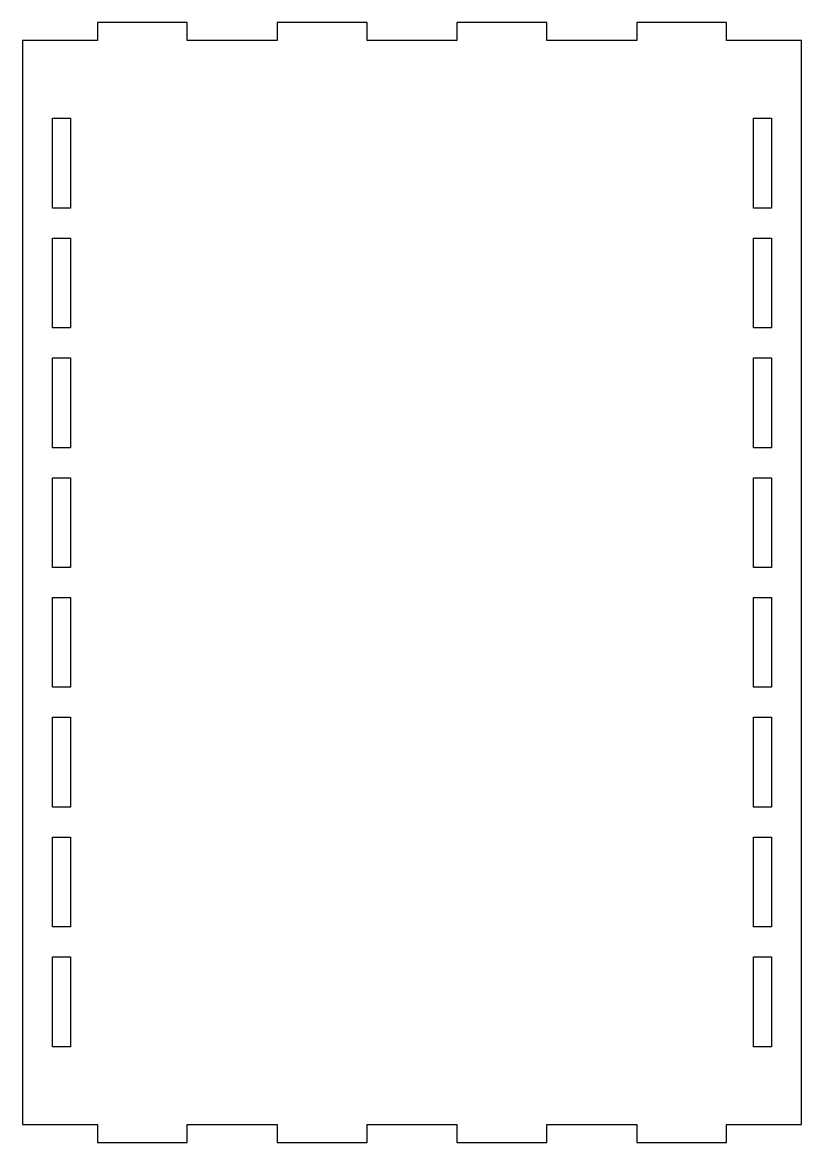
# Model space of a CAD drawing. Header units: millimetres. Extents: x -65 to 65, y -94 to 94.
import ezdxf

# ---------------------------------------------------------------- set-up
doc = ezdxf.new("R2010")
doc.units = ezdxf.units.MM

msp = doc.modelspace()

# ---------------------------------------------------------------- linework, layer by layer
for points in [[(-65, -90.5), (-52.5, -90.5), (-52.5, -93.5), (-37.5, -93.5), (-37.5, -90.5), (-22.5, -90.5), (-22.5, -93.5), (-7.5, -93.5), (-7.5, -90.5), (7.5, -90.5), (7.5, -93.5), (22.5, -93.5), (22.5, -90.5), (37.5, -90.5), (37.5, -93.5), (52.5, -93.5), (52.5, -90.5), (65, -90.5), (65, 90.5), (52.5, 90.5), (52.5, 93.5), (37.5, 93.5), (37.5, 90.5), (22.5, 90.5), (22.5, 93.5), (7.5, 93.5), (7.5, 90.5), (-7.5, 90.5), (-7.5, 93.5), (-22.5, 93.5), (-22.5, 90.5), (-37.5, 90.5), (-37.5, 93.5), (-52.5, 93.5), (-52.5, 90.5), (-65, 90.5)], [(-57, 77.5), (-57, 62.5), (-60, 62.5), (-60, 77.5)], [(60, 77.5), (60, 62.5), (57, 62.5), (57, 77.5)], [(-57, 57.5), (-57, 42.5), (-60, 42.5), (-60, 57.5)], [(60, 57.5), (60, 42.5), (57, 42.5), (57, 57.5)], [(-57, 37.5), (-57, 22.5), (-60, 22.5), (-60, 37.5)], [(60, 37.5), (60, 22.5), (57, 22.5), (57, 37.5)], [(-57, 17.5), (-57, 2.5), (-60, 2.5), (-60, 17.5)], [(60, 17.5), (60, 2.5), (57, 2.5), (57, 17.5)], [(-57, -2.5), (-57, -17.5), (-60, -17.5), (-60, -2.5)], [(60, -2.5), (60, -17.5), (57, -17.5), (57, -2.5)], [(-57, -22.5), (-57, -37.5), (-60, -37.5), (-60, -22.5)], [(60, -22.5), (60, -37.5), (57, -37.5), (57, -22.5)], [(-57, -42.5), (-57, -57.5), (-60, -57.5), (-60, -42.5)], [(60, -42.5), (60, -57.5), (57, -57.5), (57, -42.5)], [(-57, -62.5), (-57, -77.5), (-60, -77.5), (-60, -62.5)], [(60, -62.5), (60, -77.5), (57, -77.5), (57, -62.5)]]:
    msp.add_lwpolyline(points, close=True)

doc.saveas('drawing.dxf')
